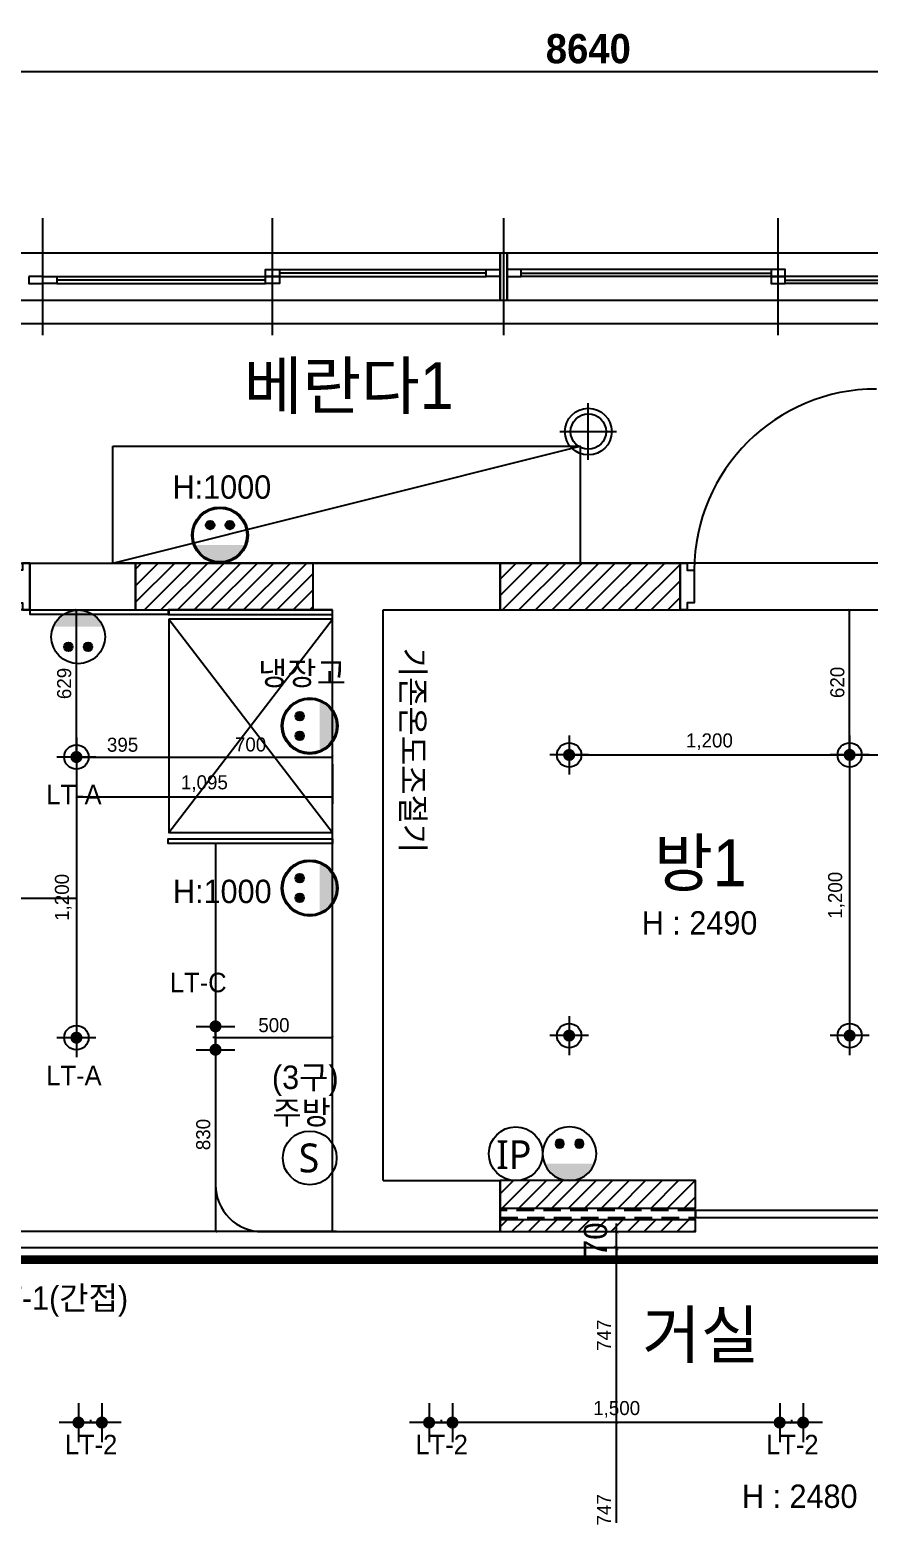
# Model space of a CAD drawing. Header units: inches. Extents: x 7740 to 83056, y -9304 to 75068.
# Drawn here: x 35602 to 39194, y 44088 to 50436 of the extents above; entities that cross this region are included whole.
import ezdxf
from ezdxf.enums import TextEntityAlignment as Align

# ---------------------------------------------------------------- set-up
doc = ezdxf.new("R2010")
doc.units = ezdxf.units.IN
doc.header["$LTSCALE"] = 50
doc.header["$MEASUREMENT"] = 0
doc.linetypes.add('HID', pattern=[2.3, 1.5, -0.8])
for name, color, linetype in [('0-ELC TEXT', 7, 'Continuous'), ('02-WAL', 2, 'Continuous'), ('03-TEXT', 3, 'Continuous'), ('03-WAL NEW', 3, 'Continuous'), ('04-WIN', 4, 'Continuous'), ('06-FUR', 6, 'Continuous'), ('06-LIGHT', 4, 'Continuous'), ('07-DIM', 5, 'Continuous'), ('RC-LIGHT', 7, 'Continuous'), ('도면층2', 2, 'Continuous'), ('도면층4', 4, 'Continuous'), ('도면층5', 5, 'Continuous'), ('설비', 7, 'Continuous')]:
    doc.layers.add(name, color=color, linetype=linetype)
doc.styles.get("Standard").update_dxf_attribs({"font": 'txt.shx', "bigfont": 'whgtxt.shx'})
doc.styles.add('넥슨고딕', font='NEXONLv1GothicBold.ttf')
doc.styles.add('마감재', font='stylu.ttf')
doc.styles.add('코레일둥고', font='Korail_Round_Gothic_Medium.ttf')
doc.dimstyles.new('50', dxfattribs={"dimscale": 50, "dimtxt": 2.5, "dimasz": 2.5, "dimexe": 1.25, "dimexo": 2, "dimtad": 1, "dimdec": 0, "dimtxsty": '넥슨고딕', "dimblk": 'DOTSMALL', "dimcen": 2.5, "dimclrd": 1, "dimclre": 1, "dimclrt": 2, "dimadec": 0, "dimazin": 0, "dimtfac": 1, "dimtdec": 0, "dimtix": 1, "dimtmove": 0, "dimatfit": 3, "dimldrblk": 'DOTSMALL', "dimfxl": 0, "dimarcsym": 0})
doc.dimstyles.new('벽치수 Copy of DIM-50', dxfattribs={"dimscale": 50, "dimtxt": 2, "dimasz": 0.7, "dimexe": 1, "dimexo": 1, "dimgap": 0.7, "dimtad": 1, "dimdec": 0, "dimzin": 1, "dimdsep": 46, "dimlunit": 6, "dimtxsty": '마감재', "dimblk": 'ARCHTICK', "dimcen": -0.09, "dimclrd": 256, "dimclre": 256, "dimclrt": 3, "dimadec": 0, "dimazin": 0, "dimtfac": 1, "dimtdec": 0, "dimtix": 1, "dimtmove": 2, "dimatfit": 0, "dimldrblk": 'ARCHTICK', "dimfxl": 0, "dimtolj": 1, "dimtzin": 0, "dimarcsym": 0})
doc.dimstyles.new('사본 벽치수 Copy of DIM-30', dxfattribs={"dimscale": 30, "dimtxt": 2, "dimasz": 0.7, "dimexe": 1, "dimexo": 1, "dimgap": 0.7, "dimtad": 1, "dimdec": 0, "dimzin": 1, "dimdsep": 46, "dimlunit": 6, "dimtxsty": '마감재', "dimblk": 'ARCHTICK', "dimcen": -0.09, "dimclrd": 256, "dimclre": 256, "dimclrt": 3, "dimadec": 0, "dimazin": 0, "dimtfac": 1, "dimtdec": 0, "dimtix": 1, "dimtmove": 2, "dimatfit": 0, "dimldrblk": 'ARCHTICK', "dimfxl": 0, "dimtolj": 1, "dimtzin": 0, "dimarcsym": 0})

# ---------------------------------------------------------------- blocks, each defined once
blk = doc.blocks.new('_DOTSMALL')
at = {"color": 0, "linetype": 'ByBlock', "const_width": 0.5}
blk.add_lwpolyline([(-0.0625, 0, 1), (0.0625, 0, 1)], format="xyb", close=True, dxfattribs=at)
blk = doc.blocks.new('*D263')
at = {"layer": '07-DIM', "color": 1, "lineweight": -2}
for p, q in [((33672.3, 49879.7), (33672.3, 50319.2)), ((42312.3, 49879.7), (42312.3, 50319.2)), ((33672.3, 50256.7), (42312.3, 50256.7))]:
    blk.add_line(p, q, dxfattribs=at)
at = {"layer": 'Defpoints', "color": 0}
for p in [(42312.3, 50256.7), (33672.3, 49779.7), (42312.3, 49779.7)]:
    blk.add_point(p, dxfattribs=at)
at = {"layer": '07-DIM', "color": 1, "lineweight": -2, "xscale": 125, "yscale": 125, "zscale": 125, "rotation": 180}
blk.add_blockref('_DOTSMALL', (33672.3, 50256.7), dxfattribs=at)
at = {"layer": '07-DIM', "color": 1, "lineweight": -2, "xscale": 125, "yscale": 125, "zscale": 125}
blk.add_blockref('_DOTSMALL', (42312.3, 50256.7), dxfattribs=at)
at = {"layer": '07-DIM', "color": 2, "insert": (37992.3, 50353.5), "char_height": 125, "attachment_point": 5, "style": '넥슨고딕'}
blk.add_mtext('8640', dxfattribs=at)
blk = doc.blocks.new('FLOORPLAN')
at = {"layer": '03-WAL NEW'}
h = blk.add_hatch(dxfattribs=at)
h.set_pattern_fill('_USER', color=256, scale=50, angle=45, pattern_type=0)
h.set_pattern_definition([(45, (-1504.986, 36165.68), (-35.35534, 35.35534), [])])
h.paths.add_polyline_path([(36635.9, 50315.9), (35875.9, 50315.9), (35875.9, 50115.9), (36635.9, 50115.9)])
h = blk.add_hatch(dxfattribs=at)
h.set_pattern_fill('_USER', color=256, scale=50, angle=45, pattern_type=0)
h.set_pattern_definition([(45, (380.014, 36165.68), (-35.35534, 35.35534), [])])
h.paths.add_polyline_path([(38205.9, 50315.9), (37435.9, 50315.9), (37435.9, 50115.9), (38205.9, 50115.9)])
at = {"layer": '02-WAL'}
for p, q in [((37435.9, 51440.9), (42332.9, 51440.9)), ((35422.9, 50315.9), (37435.9, 50315.9)), ((35422.9, 50115.9), (35422.9, 50315.9)), ((35422.9, 50315.9), (35422.9, 50115.9)), ((35875.9, 50115.9), (35875.9, 50315.9)), ((36635.9, 50115.9), (36635.9, 50315.9)), ((37435.9, 50315.9), (38205.9, 50315.9)), ((37435.9, 50115.9), (37435.9, 50315.9)), ((38205.9, 50115.9), (38205.9, 50315.9)), ((35422.9, 50115.9), (36717.9, 50115.9)), ((36717.9, 47457.9), (36717.9, 50115.9)), ((36935.9, 47675.9), (36935.9, 50115.9)), ((36935.9, 50115.9), (38205.9, 50115.9)), ((36935.9, 47675.9), (37435.9, 47675.9)), ((37435.9, 47457.9), (37435.9, 47675.9)), ((36717.9, 47457.9), (37435.9, 47457.9))]:
    blk.add_line(p, q, dxfattribs=at)
at = {"layer": '03-WAL NEW'}
for points in [[(36635.9, 50315.9), (35875.9, 50315.9), (35875.9, 50115.9), (36635.9, 50115.9)], [(38205.9, 50315.9), (37435.9, 50315.9), (37435.9, 50115.9), (38205.9, 50115.9)]]:
    blk.add_lwpolyline(points, close=True, dxfattribs=at)
at = {"layer": '도면층2'}
for p, q in [((37435.9, 51640.9), (37435.9, 51440.9)), ((37465.9, 51640.9), (37465.9, 51440.9)), ((35422.9, 50315.9), (35422.9, 50115.9)), ((38205.9, 50315.9), (38205.9, 50115.9))]:
    blk.add_line(p, q, dxfattribs=at)
at = {"layer": '도면층4'}
for p, q in [((35479.4, 51290.9), (35479.4, 51790.9)), ((36462.1, 51290.9), (36462.1, 51790.9)), ((37450.2, 51790.9), (37450.2, 51290.9)), ((38625.2, 51290.9), (38625.2, 51790.9)), ((37465.9, 51640.9), (33492.9, 51640.9)), ((37435.9, 51440.9), (37435.9, 51640.9)), ((42332.9, 51640.9), (37435.9, 51640.9)), ((37435.9, 51640.9), (37435.9, 51440.9)), ((37465.9, 51440.9), (37465.9, 51640.9)), ((37465.9, 51640.9), (37465.9, 51440.9)), ((37375.9, 51555.9), (36492.1, 51555.9)), ((37525.9, 51555.9), (38595.2, 51555.9)), ((36432.1, 51525.9), (35539.4, 51525.9)), ((38655.2, 51525.9), (39724.4, 51525.9)), ((33492.9, 51440.9), (37465.9, 51440.9)), ((37435.9, 51440.9), (42332.9, 51440.9)), ((34522.9, 50315.9), (35422.9, 50315.9)), ((35422.9, 50315.9), (35422.9, 50115.9)), ((39105.9, 50315.9), (38205.9, 50315.9)), ((38205.9, 50315.9), (38205.9, 50115.9)), ((35422.9, 50115.9), (34522.9, 50115.9)), ((38205.9, 50115.9), (39105.9, 50115.9))]:
    blk.add_line(p, q, dxfattribs=at)
for points in [[(36492.1, 51570.9), (36492.1, 51540.9), (36432.1, 51540.9), (36432.1, 51570.9)], [(37435.9, 51570.9), (37435.9, 51540.9), (37375.9, 51540.9), (37375.9, 51570.9)], [(37465.9, 51570.9), (37465.9, 51540.9), (37525.9, 51540.9), (37525.9, 51570.9)], [(38595.2, 51570.9), (38595.2, 51540.9), (38655.2, 51540.9), (38655.2, 51570.9)], [(35419.4, 51540.9), (35419.4, 51510.9), (35479.4, 51510.9), (35479.4, 51540.9)], [(35539.4, 51540.9), (35539.4, 51510.9), (35479.4, 51510.9), (35479.4, 51540.9)], [(36492.1, 51540.9), (36492.1, 51510.9), (36432.1, 51510.9), (36432.1, 51540.9)], [(38595.2, 51540.9), (38595.2, 51510.9), (38655.2, 51510.9), (38655.2, 51540.9)]]:
    blk.add_lwpolyline(points, close=True, dxfattribs=at)
for points in [[(35422.9, 50315.9), (35392.9, 50315.9), (35392.9, 50285.9), (35362.9, 50285.9), (35362.9, 50145.9), (35392.9, 50145.9), (35392.9, 50115.9), (35422.9, 50115.9), (35422.9, 50315.9)], [(38205.9, 50315.9), (38235.9, 50315.9), (38235.9, 50285.9), (38265.9, 50285.9), (38265.9, 50145.9), (38235.9, 50145.9), (38235.9, 50115.9), (38205.9, 50115.9), (38205.9, 50315.9)]]:
    blk.add_lwpolyline(points, dxfattribs=at)
at = {"layer": '도면층5'}
for p, q in [((36492.1, 51570.9), (37375.9, 51570.9)), ((38595.2, 51570.9), (37525.9, 51570.9)), ((35539.4, 51540.9), (36432.1, 51540.9)), ((35539.4, 51510.9), (36432.1, 51510.9)), ((36492.1, 51540.9), (37375.9, 51540.9)), ((38595.2, 51540.9), (37525.9, 51540.9)), ((39724.4, 51540.9), (38655.2, 51540.9)), ((39724.4, 51510.9), (38655.2, 51510.9))]:
    blk.add_line(p, q, dxfattribs=at)
blk.add_arc((39043.7, 50282.5), 777.8, 89.83542, 179.75502, dxfattribs=at)
blk = doc.blocks.new('RRHREU')
at = {"color": 1, "linetype": 'Continuous'}
for p, q in [((119141.7, 54330.2), (119141.7, 54530.2)), ((119041.7, 54430.2), (119241.7, 54430.2))]:
    blk.add_line(p, q, dxfattribs=at)
at = {"layer": 'RC-LIGHT'}
for radius in [82.5, 62.5]:
    blk.add_circle((119141.7, 54430.2), radius, dxfattribs=at)
blk = doc.blocks.new('egoo')
at = {"layer": '설비'}
h = blk.add_hatch(color=140, dxfattribs=at)
edge = h.paths.add_edge_path()
edge.add_arc((1015645.3, 443433.7), 22.3, 0, 360)
h = blk.add_hatch(color=140, dxfattribs=at)
edge = h.paths.add_edge_path()
edge.add_arc((1015747.7, 443433.7), 22.3, 0, 360)
h = blk.add_hatch(color=140, dxfattribs=at)
edge = h.paths.add_edge_path()
edge.add_line((1015826.3, 443329.1), (1015566.6, 443329.1))
edge.add_ellipse((1015696.5, 443381.5), major_axis=(99, 99), ratio=1, start_angle=156.95778, end_angle=293.04222)
at = {"layer": '설비', "color": 140}
for centre, radius in [((1015696.5, 443381.5), 140), ((1015645.3, 443433.7), 22.3), ((1015747.7, 443433.7), 22.3)]:
    blk.add_circle(centre, radius, dxfattribs=at)
blk = doc.blocks.new('swich')
at = {"layer": '설비', "color": 140}
blk.add_circle((372828.6, -86554.1), 84, dxfattribs=at)
at = {"layer": '설비', "color": 140, "insert": (372858.7, -86509.1), "char_height": 90, "attachment_point": 3}
blk.add_mtext_dynamic_manual_height_columns('{\\fMalgun Gothic|b0|i0|c129|p50;S}', width=143.497, gutter_width=1, heights=[0], dxfattribs=at)
blk = doc.blocks.new('IP')
at = {"layer": '설비', "color": 140}
blk.add_circle((172501.3, 51718.3), 140, dxfattribs=at)
at = {"layer": '설비', "color": 140, "insert": (172583.2, 51638.5), "char_height": 150, "attachment_point": 9}
blk.add_mtext_dynamic_manual_height_columns('{\\fMalgun Gothic|b0|i0|c129|p50;IP}', width=275.64, gutter_width=1, heights=[0], dxfattribs=at)
blk = doc.blocks.new('hallogen')
h = blk.add_hatch(color=256)
h.dxf.hatch_style = 1
edge = h.paths.add_edge_path()
edge.add_arc((48591.7, 60854.3), 31.2, 0, 360, ccw=False)
at = {"color": 1, "linetype": 'Continuous'}
for p, q in [((48591.7, 60954.3), (48591.7, 60754.3)), ((48691.7, 60854.3), (48491.7, 60854.3))]:
    blk.add_line(p, q, dxfattribs=at)
at = {"color": 4, "linetype": 'Continuous'}
blk.add_circle((48591.7, 60854.3), 62.5, dxfattribs=at)
blk = doc.blocks.new('_ARCHTICK')
at = {"color": 0, "linetype": 'ByBlock', "const_width": 0.075}
blk.add_lwpolyline([(-0.25, -0.25), (0.25, 0.25)], dxfattribs=at)
blk = doc.blocks.new('*D298')
at = {"layer": '07-DIM', "lineweight": -2}
blk.add_line((37910.3, 47334.7), (39110.3, 47334.7), dxfattribs=at)
at = {"layer": 'Defpoints', "color": 0}
for p in [(37910.3, 47334.7), (39110.3, 47334.7), (39110.3, 47334.7)]:
    blk.add_point(p, dxfattribs=at)
at = {"layer": '07-DIM', "lineweight": -2, "xscale": 21, "yscale": 21, "zscale": 21, "rotation": 180}
blk.add_blockref('_ARCHTICK', (37910.3, 47334.7), dxfattribs=at)
at = {"layer": '07-DIM', "lineweight": -2, "xscale": 21, "yscale": 21, "zscale": 21}
blk.add_blockref('_ARCHTICK', (39110.3, 47334.7), dxfattribs=at)
at = {"layer": '07-DIM', "color": 3, "insert": (38510.3, 47391.3), "char_height": 60, "attachment_point": 5, "style": '마감재'}
blk.add_mtext('\\A1;1,200', dxfattribs=at)
blk = doc.blocks.new('*D299')
at = {"layer": '07-DIM', "lineweight": -2}
for p, q in [((39110.3, 47334.7), (39110.3, 47954.7)), ((39140.3, 47954.7), (39140.3, 47954.7)), ((39140.3, 47334.7), (39140.3, 47334.7))]:
    blk.add_line(p, q, dxfattribs=at)
at = {"layer": 'Defpoints', "color": 0}
for p in [(39110.3, 47954.7), (39110.3, 47954.7), (39110.3, 47334.7)]:
    blk.add_point(p, dxfattribs=at)
at = {"layer": '07-DIM', "lineweight": -2, "xscale": 21, "yscale": 21, "zscale": 21}
for p, rotation in [((39110.3, 47954.7), 90), ((39110.3, 47334.7), 270)]:
    blk.add_blockref('_ARCHTICK', p, dxfattribs=dict(at, rotation=rotation))
at = {"layer": '07-DIM', "color": 3, "insert": (39058, 47644.7), "char_height": 60, "attachment_point": 5, "rotation": 90, "style": '마감재'}
blk.add_mtext('\\A1;620', dxfattribs=at)
blk = doc.blocks.new('*D300')
at = {"layer": '07-DIM', "lineweight": -2}
for p, q in [((39905.3, 47355.7), (39905.3, 47364.7)), ((39110.3, 47334.7), (39905.3, 47334.7))]:
    blk.add_line(p, q, dxfattribs=at)
at = {"layer": 'Defpoints', "color": 0}
for p in [(39110.3, 47334.7), (39905.3, 47334.7), (39905.3, 47325.7)]:
    blk.add_point(p, dxfattribs=at)
at = {"layer": '07-DIM', "lineweight": -2, "xscale": 21, "yscale": 21, "zscale": 21, "rotation": 180}
blk.add_blockref('_ARCHTICK', (39110.3, 47334.7), dxfattribs=at)
at = {"layer": '07-DIM', "lineweight": -2, "xscale": 21, "yscale": 21, "zscale": 21}
blk.add_blockref('_ARCHTICK', (39905.3, 47334.7), dxfattribs=at)
at = {"layer": '07-DIM', "color": 3, "insert": (39507.8, 47387.9), "char_height": 60, "attachment_point": 5, "style": '마감재'}
blk.add_mtext('\\A1;795', dxfattribs=at)
blk = doc.blocks.new('*D301')
at = {"layer": '07-DIM', "lineweight": -2}
blk.add_line((39110.3, 47334.7), (39110.3, 46134.7), dxfattribs=at)
at = {"layer": 'Defpoints', "color": 0}
for p in [(39110.3, 47334.7), (39110.3, 46134.7), (39110.3, 46134.7)]:
    blk.add_point(p, dxfattribs=at)
at = {"layer": '07-DIM', "lineweight": -2, "xscale": 21, "yscale": 21, "zscale": 21}
for p, rotation in [((39110.3, 47334.7), 90), ((39110.3, 46134.7), 270)]:
    blk.add_blockref('_ARCHTICK', p, dxfattribs=dict(at, rotation=rotation))
at = {"layer": '07-DIM', "color": 3, "insert": (39053.7, 46734.7), "char_height": 60, "attachment_point": 5, "rotation": 90, "style": '마감재'}
blk.add_mtext('\\A1;1,200', dxfattribs=at)
blk = doc.blocks.new('2DLSCL')
h = blk.add_hatch(color=256)
h.dxf.hatch_style = 1
edge = h.paths.add_edge_path()
edge.add_arc((36127.3, 44397.2), 26, 0, 360, ccw=False)
h = blk.add_hatch(color=256)
h.dxf.hatch_style = 1
edge = h.paths.add_edge_path()
edge.add_arc((36227.3, 44397.2), 26, 0, 360, ccw=False)
at = {"color": 1, "linetype": 'Continuous'}
for p, q in [((36127.3, 44480.5), (36127.3, 44313.9)), ((36227.3, 44480.5), (36227.3, 44313.9)), ((36210.6, 44397.2), (36044, 44397.2)), ((36310.6, 44397.2), (36144, 44397.2))]:
    blk.add_line(p, q, dxfattribs=at)
blk.add_lwpolyline([(36127.3, 44397.2), (36227.3, 44397.2), (36179.8, 44397.2), (36179.8, 44408.9)], dxfattribs=at)
blk = doc.blocks.new('CNRKZHS')
h = blk.add_hatch(color=10)
h.dxf.hatch_style = 1
edge = h.paths.add_edge_path()
edge.add_arc((34779.6, 43811.7), 120, 0, 360)
edge = h.paths.add_edge_path(flags=17)
edge.add_arc((34779.6, 43811.7), 115, 0, 360)
at = {"color": 10}
for radius in [120, 115]:
    blk.add_circle((34779.6, 43811.7), radius, dxfattribs=at)
at = {"color": 10, "linetype": 'HID', "xscale": 0.8214285869294656, "yscale": 0.8214285869294656, "zscale": 0.8214285869294656}
blk.add_blockref('egoo', (-799542.5, -320394.5), dxfattribs=at)
blk = doc.blocks.new('*D552')
at = {"layer": '07-DIM', "lineweight": -2}
blk.add_line((38112.3, 43733.7), (38112.3, 44480.2), dxfattribs=at)
at = {"layer": 'Defpoints', "color": 0}
for p in [(38112.3, 44480.2), (38112.3, 44480.2), (38112.3, 43733.7)]:
    blk.add_point(p, dxfattribs=at)
at = {"layer": '07-DIM', "lineweight": -2, "xscale": 21, "yscale": 21, "zscale": 21}
for p, rotation in [((38112.3, 44480.2), 90), ((38112.3, 43733.7), 270)]:
    blk.add_blockref('_ARCHTICK', p, dxfattribs=dict(at, rotation=rotation))
at = {"layer": '07-DIM', "color": 3, "insert": (38059.2, 44107), "char_height": 60, "attachment_point": 5, "rotation": 90, "style": '마감재'}
blk.add_mtext('\\A1;747', dxfattribs=at)
blk = doc.blocks.new('*D553')
at = {"layer": '07-DIM', "lineweight": -2}
blk.add_line((38863.6, 44480.2), (37363.6, 44480.2), dxfattribs=at)
at = {"layer": 'Defpoints', "color": 0}
for p in [(37363.6, 44480.2), (37363.6, 44480.2), (38863.6, 44480.2)]:
    blk.add_point(p, dxfattribs=at)
at = {"layer": '07-DIM', "lineweight": -2, "xscale": 21, "yscale": 21, "zscale": 21, "rotation": 180}
blk.add_blockref('_ARCHTICK', (37363.6, 44480.2), dxfattribs=at)
at = {"layer": '07-DIM', "lineweight": -2, "xscale": 21, "yscale": 21, "zscale": 21}
blk.add_blockref('_ARCHTICK', (38863.6, 44480.2), dxfattribs=at)
at = {"layer": '07-DIM', "color": 3, "insert": (38113.6, 44536.8), "char_height": 60, "attachment_point": 5, "style": '마감재'}
blk.add_mtext('\\A1;1,500', dxfattribs=at)
blk = doc.blocks.new('*D554')
at = {"layer": '07-DIM', "lineweight": -2}
blk.add_line((38112.3, 44480.2), (38112.3, 45226.7), dxfattribs=at)
at = {"layer": 'Defpoints', "color": 0}
for p in [(38112.3, 45226.7), (38112.3, 45226.7), (38112.3, 44480.2)]:
    blk.add_point(p, dxfattribs=at)
at = {"layer": '07-DIM', "lineweight": -2, "xscale": 21, "yscale": 21, "zscale": 21}
for p, rotation in [((38112.3, 45226.7), 90), ((38112.3, 44480.2), 270)]:
    blk.add_blockref('_ARCHTICK', p, dxfattribs=dict(at, rotation=rotation))
at = {"layer": '07-DIM', "color": 3, "insert": (38059.2, 44853.5), "char_height": 60, "attachment_point": 5, "rotation": 90, "style": '마감재'}
blk.add_mtext('\\A1;747', dxfattribs=at)
blk = doc.blocks.new('*D555')
at = {"layer": '07-DIM', "lineweight": -2}
for p, q in [((38112.3, 45296.7), (38112.3, 45331.7)), ((38112.3, 45226.7), (38112.3, 45296.7)), ((38112.3, 45226.7), (38112.3, 45191.7))]:
    blk.add_line(p, q, dxfattribs=at)
at = {"layer": 'Defpoints', "color": 0}
for p in [(38112.3, 45296.7), (38112.3, 45296.7), (38112.3, 45226.7)]:
    blk.add_point(p, dxfattribs=at)
at = {"layer": '07-DIM', "lineweight": -2, "xscale": 35, "yscale": 35, "zscale": 35}
for p, rotation in [((38112.3, 45296.7), 270), ((38112.3, 45226.7), 90)]:
    blk.add_blockref('_ARCHTICK', p, dxfattribs=dict(at, rotation=rotation))
at = {"layer": '07-DIM', "color": 3, "insert": (38023.4, 45261.7), "char_height": 100, "attachment_point": 5, "rotation": 90, "style": '마감재'}
blk.add_mtext('\\A1;70', dxfattribs=at)
blk = doc.blocks.new('*D561')
at = {"layer": '07-DIM', "lineweight": -2}
blk.add_line((34602.3, 46722.5), (35802.3, 46722.5), dxfattribs=at)
at = {"layer": 'Defpoints', "color": 0}
for p in [(34602.3, 46722.5), (35802.3, 46722.5), (35802.3, 46722.5)]:
    blk.add_point(p, dxfattribs=at)
at = {"layer": '07-DIM', "lineweight": -2, "xscale": 21, "yscale": 21, "zscale": 21, "rotation": 180}
blk.add_blockref('_ARCHTICK', (34602.3, 46722.5), dxfattribs=at)
at = {"layer": '07-DIM', "lineweight": -2, "xscale": 21, "yscale": 21, "zscale": 21}
blk.add_blockref('_ARCHTICK', (35802.3, 46722.5), dxfattribs=at)
at = {"layer": '07-DIM', "color": 3, "insert": (35202.3, 46779.1), "char_height": 60, "attachment_point": 5, "style": '마감재'}
blk.add_mtext('\\A1;1,200', dxfattribs=at)
blk = doc.blocks.new('*D562')
at = {"layer": '07-DIM', "lineweight": -2}
blk.add_line((35802.3, 47325.7), (35802.3, 46125.7), dxfattribs=at)
at = {"layer": 'Defpoints', "color": 0}
for p in [(35802.3, 47325.7), (35802.3, 46125.7), (35802.3, 46125.7)]:
    blk.add_point(p, dxfattribs=at)
at = {"layer": '07-DIM', "lineweight": -2, "xscale": 21, "yscale": 21, "zscale": 21}
for p, rotation in [((35802.3, 47325.7), 90), ((35802.3, 46125.7), 270)]:
    blk.add_blockref('_ARCHTICK', p, dxfattribs=dict(at, rotation=rotation))
at = {"layer": '07-DIM', "color": 3, "insert": (35745.7, 46725.7), "char_height": 60, "attachment_point": 5, "rotation": 90, "style": '마감재'}
blk.add_mtext('\\A1;1,200', dxfattribs=at)
blk = doc.blocks.new('*D563')
at = {"layer": '07-DIM', "lineweight": -2}
blk.add_line((35802.3, 47325.7), (35802.3, 47954.7), dxfattribs=at)
at = {"layer": 'Defpoints', "color": 0}
for p in [(35802.3, 47954.7), (35802.3, 47954.7), (35802.3, 47325.7)]:
    blk.add_point(p, dxfattribs=at)
at = {"layer": '07-DIM', "lineweight": -2, "xscale": 21, "yscale": 21, "zscale": 21}
for p, rotation in [((35802.3, 47954.7), 90), ((35802.3, 47325.7), 270)]:
    blk.add_blockref('_ARCHTICK', p, dxfattribs=dict(at, rotation=rotation))
at = {"layer": '07-DIM', "color": 3, "insert": (35750.2, 47640.2), "char_height": 60, "attachment_point": 5, "rotation": 90, "style": '마감재'}
blk.add_mtext('\\A1;629', dxfattribs=at)
blk = doc.blocks.new('*D566')
at = {"layer": '07-DIM', "lineweight": -2}
blk.add_line((35802.3, 47325.7), (36197.3, 47325.7), dxfattribs=at)
at = {"layer": 'Defpoints', "color": 0}
for p in [(35802.3, 47325.7), (36197.3, 47325.7), (36197.3, 47325.7)]:
    blk.add_point(p, dxfattribs=at)
at = {"layer": '07-DIM', "lineweight": -2, "xscale": 21, "yscale": 21, "zscale": 21, "rotation": 180}
blk.add_blockref('_ARCHTICK', (35802.3, 47325.7), dxfattribs=at)
at = {"layer": '07-DIM', "lineweight": -2, "xscale": 21, "yscale": 21, "zscale": 21}
blk.add_blockref('_ARCHTICK', (36197.3, 47325.7), dxfattribs=at)
at = {"layer": '07-DIM', "color": 3, "insert": (35999.8, 47378), "char_height": 60, "attachment_point": 5, "style": '마감재'}
blk.add_mtext('\\A1;395', dxfattribs=at)
blk = doc.blocks.new('*D567')
at = {"layer": '07-DIM', "lineweight": -2}
blk.add_line((36397.3, 46126.7), (36897.3, 46126.7), dxfattribs=at)
at = {"layer": 'Defpoints', "color": 0}
for p in [(36397.3, 46126.7), (36897.3, 46126.7), (36897.3, 46126.7)]:
    blk.add_point(p, dxfattribs=at)
at = {"layer": '07-DIM', "lineweight": -2, "xscale": 21, "yscale": 21, "zscale": 21, "rotation": 180}
blk.add_blockref('_ARCHTICK', (36397.3, 46126.7), dxfattribs=at)
at = {"layer": '07-DIM', "lineweight": -2, "xscale": 21, "yscale": 21, "zscale": 21}
blk.add_blockref('_ARCHTICK', (36897.3, 46126.7), dxfattribs=at)
at = {"layer": '07-DIM', "color": 3, "insert": (36647.3, 46179.2), "char_height": 60, "attachment_point": 5, "style": '마감재'}
blk.add_mtext('\\A1;500', dxfattribs=at)
blk = doc.blocks.new('*D568')
at = {"layer": '07-DIM', "lineweight": -2}
blk.add_line((36397.3, 46126.7), (36397.3, 45296.7), dxfattribs=at)
at = {"layer": 'Defpoints', "color": 0}
for p in [(36397.3, 46126.7), (36397.3, 45296.7), (36397.3, 45296.7)]:
    blk.add_point(p, dxfattribs=at)
at = {"layer": '07-DIM', "lineweight": -2, "xscale": 21, "yscale": 21, "zscale": 21}
for p, rotation in [((36397.3, 46126.7), 90), ((36397.3, 45296.7), 270)]:
    blk.add_blockref('_ARCHTICK', p, dxfattribs=dict(at, rotation=rotation))
at = {"layer": '07-DIM', "color": 3, "insert": (36345, 45711.7), "char_height": 60, "attachment_point": 5, "rotation": 90, "style": '마감재'}
blk.add_mtext('\\A1;830', dxfattribs=at)
blk = doc.blocks.new('*D573')
at = {"layer": '07-DIM', "lineweight": -2}
for p, q in [((35802.3, 47295.7), (35802.3, 47125.5)), ((36897.3, 47295.7), (36897.3, 47125.5)), ((35802.3, 47155.5), (36897.3, 47155.5))]:
    blk.add_line(p, q, dxfattribs=at)
at = {"layer": 'Defpoints', "color": 0}
for p in [(35802.3, 47325.7), (36897.3, 47325.7), (36897.3, 47155.5)]:
    blk.add_point(p, dxfattribs=at)
at = {"layer": '07-DIM', "lineweight": -2, "xscale": 21, "yscale": 21, "zscale": 21, "rotation": 180}
blk.add_blockref('_ARCHTICK', (35802.3, 47155.5), dxfattribs=at)
at = {"layer": '07-DIM', "lineweight": -2, "xscale": 21, "yscale": 21, "zscale": 21}
blk.add_blockref('_ARCHTICK', (36897.3, 47155.5), dxfattribs=at)
at = {"layer": '07-DIM', "color": 3, "insert": (36349.8, 47212.1), "char_height": 60, "attachment_point": 5, "style": '마감재'}
blk.add_mtext('\\A1;1,095', dxfattribs=at)
blk = doc.blocks.new('*D574')
at = {"layer": '07-DIM', "lineweight": -2}
blk.add_line((36197.3, 47325.7), (36897.3, 47325.7), dxfattribs=at)
at = {"layer": 'Defpoints', "color": 0}
for p in [(36197.3, 47325.7), (36897.3, 47325.7), (36897.3, 47325.7)]:
    blk.add_point(p, dxfattribs=at)
at = {"layer": '07-DIM', "lineweight": -2, "xscale": 21, "yscale": 21, "zscale": 21, "rotation": 180}
blk.add_blockref('_ARCHTICK', (36197.3, 47325.7), dxfattribs=at)
at = {"layer": '07-DIM', "lineweight": -2, "xscale": 21, "yscale": 21, "zscale": 21}
blk.add_blockref('_ARCHTICK', (36897.3, 47325.7), dxfattribs=at)
at = {"layer": '07-DIM', "color": 3, "insert": (36547.3, 47379.1), "char_height": 60, "attachment_point": 5, "style": '마감재'}
blk.add_mtext('\\A1;700', dxfattribs=at)

msp = doc.modelspace()

# ---------------------------------------------------------------- hatches: boundary and pattern name
h = msp.add_hatch(color=10)
h.dxf.hatch_style = 1
edge = h.paths.add_edge_path()
edge.add_arc((36800.3, 47458.7), 120, 0, 360)
edge = h.paths.add_edge_path(flags=17)
edge.add_arc((36800.3, 47458.7), 115, 0, 360)
h = msp.add_hatch(color=10)
h.dxf.hatch_style = 1
edge = h.paths.add_edge_path()
edge.add_arc((36800.3, 46765.5), 120, 0, 360)
edge = h.paths.add_edge_path(flags=17)
edge.add_arc((36800.3, 46765.5), 115, 0, 360)
at = {"layer": '03-WAL NEW'}
h = msp.add_hatch(dxfattribs=at)
h.set_pattern_fill('_USER', color=256, scale=50, angle=45, pattern_type=0)
h.set_pattern_definition([(45, (0, -15350), (-35.35534, 35.35534), [])])
h.paths.add_polyline_path([(37615.3, 45396.7), (38450.3, 45396.7), (38450.3, 45514.7), (37615.3, 45514.7)])
h.paths.add_polyline_path([(37615.3, 45296.7), (38450.3, 45296.7), (38450.3, 45346.7), (37615.3, 45346.7)])

# ---------------------------------------------------------------- linework, layer by layer
at = {"color": 10, "linetype": 'HID', "const_width": 36}
msp.add_lwpolyline([(35334.3, 45176.7), (43044.3, 45176.7)], dxfattribs=at)
at = {"color": 10}
for centre, radius in [((36800.3, 47458.7), 120), ((36800.3, 47458.7), 115), ((36800.3, 46765.5), 120), ((36800.3, 46765.5), 115)]:
    msp.add_circle(centre, radius, dxfattribs=at)
at = {"layer": '03-WAL NEW', "color": 8}
msp.add_lwpolyline([(34110.3, 48154.7), (34110.3, 49179.7), (40462.3, 49179.7), (40462.3, 48154.7)], dxfattribs=at)
at = {"layer": '03-WAL NEW'}
for points in [[(37615.3, 45396.7), (38450.3, 45396.7), (38450.3, 45514.7), (37615.3, 45514.7), (37615.3, 45396.7)], [(37615.3, 45296.7), (38450.3, 45296.7), (38450.3, 45346.7), (37615.3, 45346.7), (37615.3, 45296.7)]]:
    msp.add_lwpolyline(points, dxfattribs=at)
at = {"layer": '04-WIN', "linetype": 'HID'}
msp.add_lwpolyline([(37615.3, 45356.7), (38450.3, 45356.7), (38450.3, 45386.7), (37615.3, 45386.7)], close=True, dxfattribs=at)
at = {"layer": '04-WIN'}
msp.add_lwpolyline([(38450.3, 45356.7), (39285.3, 45356.7), (39285.3, 45386.7), (38450.3, 45386.7)], close=True, dxfattribs=at)
at = {"layer": '06-FUR'}
for p, q in [((35957.8, 48154.7), (37957.8, 48654.7)), ((36197.3, 47002.7), (36897.3, 47914.7)), ((36197.3, 47914.7), (36897.3, 47002.7))]:
    msp.add_line(p, q, dxfattribs=at)
for points in [[(35957.8, 48654.7), (37957.8, 48654.7), (37957.8, 48154.7), (35957.8, 48154.7)], [(36197.3, 47914.7), (36197.3, 47002.7), (36897.3, 47002.7), (36897.3, 47914.7)]]:
    msp.add_lwpolyline(points, close=True, dxfattribs=at)
for points in [[(36897.3, 47954.7), (36194.3, 47954.7), (36194.3, 47934.7), (36897.3, 47934.7), (36897.3, 47954.7)], [(36897.3, 46956.7), (36194.3, 46956.7), (36194.3, 46976.7), (36897.3, 46976.7), (36897.3, 46956.7)]]:
    msp.add_lwpolyline(points, dxfattribs=at)
msp.add_lwpolyline([(36597.3, 45296.7), (36897.3, 45296.7), (36897.3, 46956.7), (36397.3, 46956.7), (36397.3, 45496.7, 0.414214)], format="xyb", close=True, dxfattribs=at)
at = {"layer": '06-LIGHT'}
for p, q in [((36915.3, 45296.7), (35334.3, 45296.7)), ((43044.3, 45226.7), (35334.3, 45226.7))]:
    msp.add_line(p, q, dxfattribs=at)
at = {"layer": '설비'}
msp.add_lwpolyline([(35602.3, 47954.7), (35602.3, 47936.7), (36199.3, 47936.7), (36199.3, 47954.7)], dxfattribs=at)

# ---------------------------------------------------------------- block references
msp.add_blockref('FLOORPLAN', (179.4, -2161.2))
at = {"layer": '06-LIGHT', "xscale": 0.8333333333333334, "yscale": 0.8333333333333334, "zscale": 0.8333333333333334}
for p in [(-2582.8, -3377.2), (-1382.8, -3377.2), (-4690.8, -3386.2), (-2582.8, -4577.2), (-1382.8, -4577.2), (-4690.8, -4586.2)]:
    msp.add_blockref('hallogen', p, dxfattribs=at)
at = {"layer": '06-LIGHT', "rotation": 90}
msp.add_blockref('2DLSCL', (80794.5, 9946.9), dxfattribs=at)
at = {"layer": '06-LIGHT'}
for p in [(-316.2, 83), (1183.8, 83), (2683.8, 83)]:
    msp.add_blockref('2DLSCL', p, dxfattribs=at)
at = {"layer": 'RC-LIGHT'}
for name, p, xscale, yscale, zscale in [('RRHREU', (-106421.9, -17258.8), 1.212121212121212, 1.212121212121212, 1.212121212121212), ('IP', (-104015.7, 3146.8), 0.8214285869293632, 0.8214285869293632, 0.8214285869293632)]:
    msp.add_blockref(name, p, dxfattribs=dict(at, xscale=xscale, yscale=yscale, zscale=zscale))
at = {"layer": '설비', "color": 253}
msp.add_blockref('CNRKZHS', (1636.8, 4463), dxfattribs=at)
at = {"layer": '설비', "color": 253, "xscale": 0.8214285869294656, "yscale": 0.8214285869294656, "zscale": 0.8214285869294656}
for p, rotation in [((870132, 412045.9), 180), ((401006.5, -786863.4), 90.00000000000001), ((401006.5, -787556.6), 90.00000000000001)]:
    msp.add_blockref('egoo', p, dxfattribs=dict(at, rotation=rotation))
at = {"layer": '설비', "color": 140, "xscale": 1.369047619047649, "yscale": 1.369047619047649, "zscale": 1.369047619047649}
msp.add_blockref('swich', (-473619.9, 164108.4), dxfattribs=at)
at = {"layer": '설비', "color": 253, "xscale": -0.8214285869294656, "yscale": 0.8214285869294656, "zscale": 0.8214285869294656}
msp.add_blockref('egoo', (872233.9, -318576.5), dxfattribs=at)

# ---------------------------------------------------------------- texts
at = {"layer": '0-ELC TEXT', "style": '코레일둥고'}
for s, p in [('H : 2490', (38221, 46566.7)), ('H : 2480', (38649.5, 44115.3))]:
    msp.add_text(s, height=100, dxfattribs=at).set_placement(p)
at = {"layer": '03-TEXT', "style": '코레일둥고'}
for s, p in [('베란다1', (36967.6, 48813.5)), ('방1', (38472, 46773.6)), ('거실', (38473.4, 44756.3))]:
    msp.add_text(s, height=200, dxfattribs=at).set_placement(p, align=Align.CENTER)
at = {"layer": 'RC-LIGHT', "color": 140, "style": '코레일둥고'}
msp.add_text('기존온도조절기', height=100, rotation=270, dxfattribs=at).set_placement((37291.9, 47792.9), align=Align.TOP_LEFT)
for s, p in [('(3구)', (36638.8, 46006.5)), ('주방', (36640.2, 45856.2))]:
    msp.add_text(s, height=100, dxfattribs=at).set_placement(p, align=Align.TOP_LEFT)
at = {"layer": 'RC-LIGHT', "color": 30, "style": '코레일둥고'}
msp.add_text('LT-1(간접)', height=100, dxfattribs=at).set_placement((35416.4, 45062.7), align=Align.TOP_LEFT)
at = {"layer": '설비', "color": 10, "style": '코레일둥고'}
for s, p in [('H:1000', (36213.7, 48530.1)), ('냉장고', (36578.9, 47734)), ('H:1000', (36215.4, 46801.3))]:
    msp.add_text(s, height=100, dxfattribs=at).set_placement(p, align=Align.TOP_LEFT)
at = {"layer": '설비', "color": 30, "style": '코레일둥고'}
for s, p in [('LT-A', (35673.7, 47207.3)), ('LT-C', (36202.5, 46403.4)), ('LT-A', (35673.7, 46005.9)), ('LT-2', (35752.9, 44427.9)), ('LT-2', (37252.9, 44427.9)), ('LT-2', (38752.9, 44427.9))]:
    msp.add_text(s, height=83.33, dxfattribs=at).set_placement(p, align=Align.TOP_LEFT)

# ---------------------------------------------------------------- dimensions: what is measured, and where the dimension line sits
at = {"layer": '07-DIM'}
dim = msp.add_linear_dim(base=(42312.3, 50256.7), p1=(33672.3, 49779.7), p2=(42312.3, 49779.7), dimstyle='50', dxfattribs=at)
dim.commit()
dim.dimension.update_dxf_attribs({"geometry": '*D263', "text_midpoint": (37992.3, 50353.5)})
for base, p1, p2, picture, middle in [((35802.3, 47954.7), (35802.3, 47325.7), (35802.3, 47954.7), '*D563', (35750.2, 47640.2)), ((39110.3, 47954.7), (39110.3, 47334.7), (39110.3, 47954.7), '*D299', (39058, 47644.7)), ((35802.3, 46125.7), (35802.3, 47325.7), (35802.3, 46125.7), '*D562', (35745.7, 46725.7)), ((39110.3, 46134.7), (39110.3, 47334.7), (39110.3, 46134.7), '*D301', (39053.7, 46734.7)), ((36397.3, 45296.7), (36397.3, 46126.7), (36397.3, 45296.7), '*D568', (36345, 45711.7)), ((38112.3101204, 45226.7037377), (38112.3101204, 44480.2037377), (38112.3101204, 45226.7037377), '*D554', (38059.157851, 44853.4537377)), ((38112.3101204, 44480.2037377), (38112.3101204, 43733.7037377), (38112.3101204, 44480.2037377), '*D552', (38059.157851, 44106.9537377))]:
    dim = msp.add_linear_dim(base=base, p1=p1, p2=p2, angle=90, dimstyle='사본 벽치수 Copy of DIM-30', override={"dimfxl": 1.25}, dxfattribs=at)
    dim.commit()
    dim.dimension.update_dxf_attribs({"geometry": picture, "text_midpoint": middle})
for base, p1, p2, picture, middle in [((36197.3, 47325.7), (35802.3, 47325.7), (36197.3, 47325.7), '*D566', (35999.8, 47378)), ((36897.3, 47325.7), (36197.3, 47325.7), (36897.3, 47325.7), '*D574', (36547.3, 47379.1)), ((39110.3, 47334.7), (37910.3, 47334.7), (39110.3, 47334.7), '*D298', (38510.3, 47391.3)), ((39905.3, 47334.7), (39110.3, 47334.7), (39905.3, 47325.7), '*D300', (39507.8, 47387.9)), ((36897.3, 47155.5), (35802.3, 47325.7), (36897.3, 47325.7), '*D573', (36349.8, 47212.1)), ((35802.3, 46722.5), (34602.3, 46722.5), (35802.3, 46722.5), '*D561', (35202.3, 46779.1)), ((36897.3, 46126.7), (36397.3, 46126.7), (36897.3, 46126.7), '*D567', (36647.3, 46179.2)), ((37363.6, 44480.2), (38863.6, 44480.2), (37363.6, 44480.2), '*D553', (38113.6, 44536.8))]:
    dim = msp.add_linear_dim(base=base, p1=p1, p2=p2, dimstyle='사본 벽치수 Copy of DIM-30', override={"dimfxl": 1.25}, dxfattribs=at)
    dim.commit()
    dim.dimension.update_dxf_attribs({"geometry": picture, "text_midpoint": middle})
dim = msp.add_linear_dim(base=(38112.3, 45296.7), p1=(38112.3, 45226.7), p2=(38112.3, 45296.7), angle=90, dimstyle='벽치수 Copy of DIM-50', dxfattribs=at)
dim.commit()
dim.dimension.update_dxf_attribs({"geometry": '*D555', "text_midpoint": (38023.4, 45261.7)})

doc.saveas('drawing.dxf')
